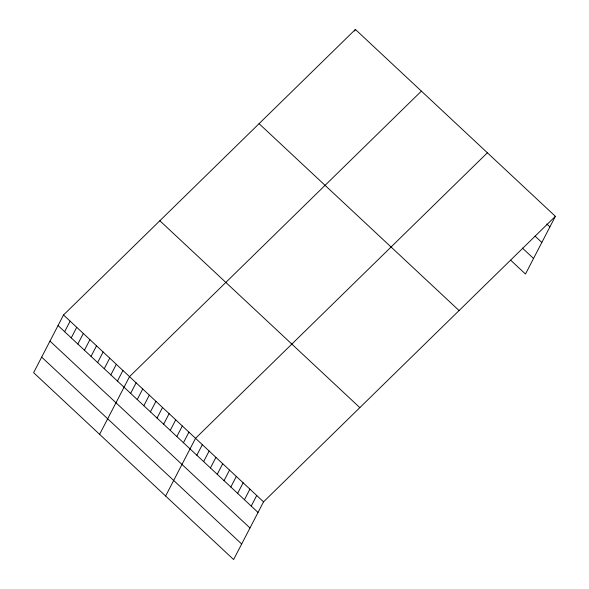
<?xml version="1.0" encoding="UTF-8"?>
<svg xmlns="http://www.w3.org/2000/svg" width="589" height="589" viewBox="0 0 589 589"><rect width="100%" height="100%" fill="white"/><g stroke="black" fill="none" stroke-linecap="round" stroke-linejoin="round"><path stroke-width="0.88" d="M63.524 314.975L33.617 372.675L233.612 559.55L263.526 501.85L555.383 216.325L355.388 29.45L63.524 314.975L263.526 501.85M64.643 331.717L70.128 321.145M71.247 337.88L76.725 327.307M77.844 344.05L83.321 333.477M84.441 350.219L89.926 339.647M91.045 356.382L96.522 345.809M97.641 362.552L103.127 351.979M104.246 368.721L109.723 358.141M110.842 374.884L116.328 364.311M117.447 381.054L122.924 370.481M99.615 434.343L129.521 376.643L421.385 91.118M130.64 393.386L136.125 382.813M137.244 399.556L142.722 388.983M143.841 405.718L149.326 395.145M150.445 411.888L155.923 401.315M354.541 31.077L355.388 29.45M157.042 418.05L162.527 407.478M163.646 424.22L169.124 413.647M170.243 430.39L175.721 419.817M176.84 436.552L182.325 425.98M183.444 442.722L188.922 432.149M165.619 496.012L195.526 438.312L487.383 152.787M196.844 455.245L202.321 444.666M203.639 461.599L209.124 451.019M210.442 467.953L215.92 457.373M217.245 474.307L222.723 463.727M224.041 480.661L229.526 470.081M230.844 487.015L236.322 476.435M237.639 493.368L243.124 482.789M244.442 499.722L249.92 489.142M251.245 506.076L256.723 495.496M555.383 216.325L525.476 274.025L510.641 260.161M546.813 224.011L549.905 226.898M535.04 236.093L541.843 242.447M522.406 248.072L533.538 258.475M259.072 123.675L459.067 310.55M159.84 220.75L359.835 407.632M58.046 325.548L258.041 512.43M49.984 341.097L249.979 527.98M41.679 357.125L241.674 544"/></g></svg>
